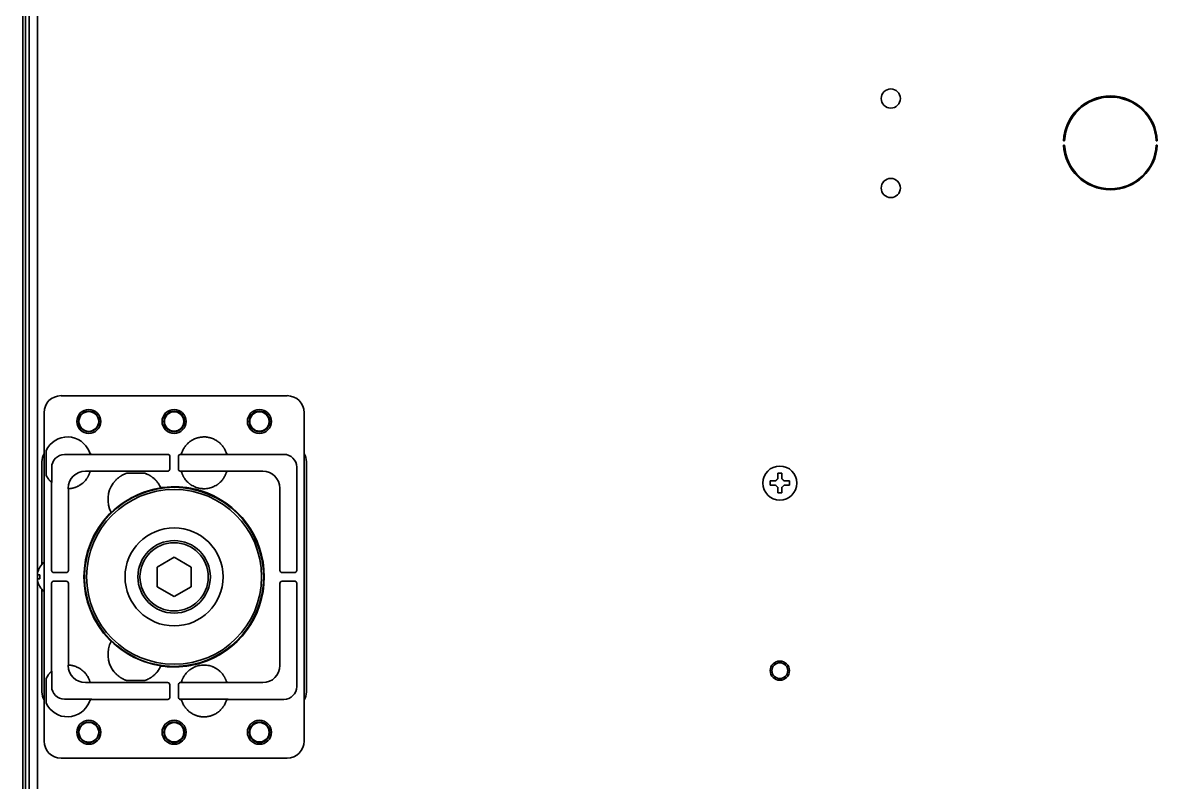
# Model space of a CAD drawing. Extents: x 5997 to 10491, y -672 to 3388.
# Drawn here: x 8371.6 to 8637.6, y 2495.1 to 2673.3 of the extents above; entities that cross this region are included whole.
import ezdxf

# ---------------------------------------------------------------- set-up
doc = ezdxf.new("R2010")
doc.units = 0
doc.header["$LTSCALE"] = 5
doc.layers.add('1', color=7, linetype='CONTINUOUS', true_color=0xffffff)

msp = doc.modelspace()

# ---------------------------------------------------------------- linework, layer by layer
at = {"layer": '1', "color": 7, "linetype": 'Continuous', "lineweight": 35}
for p, q in [((8371.57, 3250.53), (8371.57, 2414.53)), ((8373.07, 2431.53), (8373.07, 3251.53)), ((8372.25, 2417.53), (8372.25, 3247.53)), ((8375.07, 3205.26), (8375.07, 2544.39)), ((8615.83, 2645.62), (8615.58, 2645.62)), ((8615.58, 2644.62), (8615.83, 2644.62)), ((8637.56, 2645.62), (8637.31, 2645.62)), ((8637.31, 2644.62), (8637.56, 2644.62)), ((8433.57, 2585.83), (8380.57, 2585.83)), ((8376.57, 2581.83), (8376.57, 2504.83)), ((8437.57, 2504.83), (8437.57, 2581.83)), ((8377.07, 2567.21), (8377.07, 2572.94)), ((8419.29, 2572.38), (8419.29, 2572.4)), ((8376.07, 2570.33), (8376.07, 2546.28)), ((8387.77, 2572.02), (8381.37, 2572.02)), ((8405.57, 2572.06), (8387.76, 2572.06)), ((8406.05, 2568.62), (8406.07, 2571.56)), ((8408.08, 2571.56), (8408.09, 2568.62)), ((8419.77, 2572.02), (8408.6, 2572.02)), ((8432.81, 2572.06), (8419.76, 2572.06)), ((8438.07, 2516.33), (8438.07, 2570.33)), ((8378.38, 2569.02), (8378.38, 2565.43)), ((8386.27, 2568.13), (8387.4, 2568.13)), ((8387.4, 2568.13), (8387.4, 2568.12)), ((8387.4, 2568.12), (8395.29, 2568.12)), ((8395.29, 2568.12), (8395.38, 2568.12)), ((8395.38, 2568.12), (8395.88, 2568.12)), ((8395.88, 2568.12), (8400.26, 2568.12)), ((8400.26, 2567.62), (8395.88, 2567.62)), ((8400.26, 2568.12), (8400.76, 2568.12)), ((8400.76, 2568.12), (8400.86, 2568.12)), ((8400.86, 2568.12), (8405.55, 2568.12)), ((8408.53, 2568.13), (8419.77, 2568.13)), ((8419.3, 2567.78), (8419.3, 2567.78)), ((8419.77, 2568.12), (8427.87, 2568.12)), ((8435.81, 2544.83), (8435.81, 2569.06)), ((8378.34, 2565.46), (8378.34, 2544.83)), ((8546.77, 2565.33), (8546.77, 2565.83)), ((8546.77, 2564.83), (8546.77, 2565.33)), ((8551.37, 2565.83), (8551.37, 2565.33)), ((8551.37, 2565.33), (8551.37, 2564.83)), ((8382.27, 2564), (8382.27, 2564.13)), ((8382.28, 2564), (8382.27, 2564)), ((8382.28, 2544.85), (8382.28, 2564)), ((8431.87, 2564.12), (8431.87, 2544.85)), ((8375.59, 2545.63), (8375.63, 2545.63)), ((8403.07, 2545.64), (8407.07, 2547.94)), ((8403.07, 2541.02), (8403.07, 2545.64)), ((8407.07, 2547.94), (8411.07, 2545.64)), ((8411.07, 2545.64), (8411.07, 2541.02)), ((8375.07, 2543.83), (8375.07, 2542.83)), ((8378.84, 2544.33), (8381.78, 2544.35)), ((8432.37, 2544.35), (8435.31, 2544.33)), ((8375.07, 2542.27), (8375.07, 2431.53)), ((8375.63, 2541.03), (8375.59, 2541.03)), ((8376.07, 2540.37), (8376.07, 2516.33)), ((8378.34, 2541.82), (8378.34, 2521.19)), ((8381.78, 2542.3), (8378.84, 2542.32)), ((8382.28, 2522.65), (8382.28, 2541.8)), ((8407.07, 2538.71), (8403.07, 2541.02)), ((8411.07, 2541.02), (8407.07, 2538.71)), ((8431.87, 2541.8), (8431.87, 2522.53)), ((8435.31, 2542.32), (8432.37, 2542.3)), ((8435.81, 2517.59), (8435.81, 2541.82)), ((8382.27, 2522.65), (8382.28, 2522.65)), ((8382.27, 2522.52), (8382.27, 2522.65)), ((8377.07, 2513.71), (8377.07, 2519.44)), ((8378.38, 2521.22), (8378.34, 2521.19)), ((8378.38, 2521.22), (8378.38, 2517.63)), ((8395.88, 2519.03), (8400.26, 2519.03)), ((8387.4, 2518.52), (8386.27, 2518.52)), ((8387.4, 2518.53), (8387.4, 2518.52)), ((8395.29, 2518.53), (8387.4, 2518.53)), ((8395.38, 2518.53), (8395.29, 2518.53)), ((8395.88, 2518.53), (8395.38, 2518.53)), ((8400.26, 2518.53), (8395.88, 2518.53)), ((8400.26, 2518.53), (8400.76, 2518.53)), ((8400.86, 2518.53), (8400.76, 2518.53)), ((8405.55, 2518.53), (8400.86, 2518.53)), ((8406.07, 2515.09), (8406.05, 2518.04)), ((8408.09, 2518.03), (8408.08, 2515.09)), ((8419.77, 2518.52), (8408.53, 2518.52)), ((8419.3, 2518.87), (8419.3, 2518.87)), ((8427.87, 2518.53), (8419.77, 2518.53)), ((8381.37, 2514.63), (8387.77, 2514.63)), ((8387.29, 2514.25), (8387.28, 2514.23)), ((8387.29, 2514.25), (8387.29, 2514.25)), ((8387.76, 2514.59), (8405.57, 2514.59)), ((8408.6, 2514.63), (8419.77, 2514.63)), ((8419.29, 2514.25), (8419.29, 2514.26)), ((8419.76, 2514.59), (8432.81, 2514.59)), ((8380.57, 2500.83), (8433.57, 2500.83))]:
    msp.add_line(p, q, dxfattribs=at)
for centre, radius in [((8387.07, 2579.78), 2.82), ((8387.07, 2579.78), 2.41), ((8387.07, 2579.78), 2.32), ((8407.07, 2579.78), 2.82), ((8407.07, 2579.78), 2.41), ((8407.07, 2579.78), 2.27), ((8427.07, 2579.78), 2.82), ((8427.07, 2579.78), 2.41), ((8427.07, 2579.78), 2.27), ((8549.07, 2565.33), 4), ((8407.07, 2543.33), 21), ((8407.07, 2543.33), 20.5), ((8407.07, 2543.33), 11.5), ((8407.07, 2543.33), 8.5), ((8407.07, 2543.33), 8), ((8549.07, 2521.33), 1.85), ((8387.07, 2506.87), 2.82), ((8387.07, 2506.87), 2.41), ((8387.07, 2506.87), 2.32), ((8407.07, 2506.87), 2.82), ((8407.07, 2506.87), 2.41), ((8407.07, 2506.87), 2.27), ((8427.07, 2506.87), 2.82), ((8427.07, 2506.87), 2.41), ((8427.07, 2506.87), 2.27)]:
    msp.add_circle(centre, radius, dxfattribs=at)
for centre, radius, start, end in [((8575.07, 2655.53), 2.25, 0, 180), ((8575.07, 2655.53), 2.25, 180, 0), ((8626.57, 2645.12), 11, 2.6053, 177.3947), ((8626.57, 2645.12), 10.75, 2.6659, 177.3341), ((8626.57, 2645.12), 11, 182.6053, 357.3947), ((8626.57, 2645.12), 10.75, 182.6659, 357.3341), ((8575.07, 2634.53), 2.25, 0, 180), ((8575.07, 2634.53), 2.25, 180, 0), ((8382.07, 2570.65), 5.5, 21.107, 155.38), ((8382.07, 2569.5), 5.5, 204.62, 215.3312), ((8382.07, 2569.5), 5.5, 301.5261, 319.8844), ((8398.07, 2561.5), 6.5, 143.9482, 207.9503), ((8407.07, 2543.33), 21.07, 98.3892, 134.3021), ((8398.07, 2561.5), 6.5, 24.741, 36.0518), ((8407.07, 2543.33), 21.14, 76.7503, 97.0306), ((8407.07, 2543.33), 21.14, 286.698, 73.3023), ((8407.07, 2543.33), 21.14, 135.6607, 224.3393), ((8379.69, 2543.13), 4.8, 130.542, 148.6273), ((8379.69, 2543.53), 4.8, 211.3727, 229.458), ((8398.07, 2525.15), 6.5, 152.0497, 216.0518), ((8407.07, 2543.33), 21.07, 225.6979, 261.6108), ((8382.07, 2517.15), 5.5, 45.4856, 58.474), ((8398.07, 2525.15), 6.5, 323.9482, 335.259), ((8407.07, 2543.33), 21.14, 262.9694, 283.2494), ((8549.07, 2521.33), 2.25, 0, 180), ((8382.07, 2517.15), 5.5, 144.6688, 155.38), ((8549.07, 2521.33), 2.25, 180, 0), ((8382.07, 2516), 5.5, 204.62, 338.893)]:
    msp.add_arc(centre, radius, start, end, dxfattribs=at)
for centre, major_axis, ratio, start_param, end_param in [((8380.57, 2581.83), (2.83, -2.83), 0.999695, 2.356347, 3.926839), ((8433.57, 2581.83), (-2.83, -2.83), 0.999695, 2.356347, 3.926839), ((8380.07, 2570.33), (-2.83, 2.83), 0.999695, 0.279915, 0.785246), ((8382.07, 2570.65), (-5.23, -1.73), 0.999252, 3.138522, 3.145428), ((8387.76, 2572.56), (0.474, 0.159), 0.999831, 3.141593, 4.388346), ((8408.38, 2572.54), (-0.473, 0.161), 0.999761, 2.10121, 3.149501), ((8419.76, 2572.56), (0.475, 0.157), 0.999831, 3.145682, 4.39242), ((8434.07, 2570.33), (2.83, 2.83), 0.999695, 5.497939, 6.003271), ((8381.38, 2569.02), (-2.12, 2.12), 0.999695, 5.497939, 7.068431), ((8382.07, 2570.15), (-5.68, -1.92), 0.999938, 3.132345, 3.139281), ((8405.57, 2571.56), (-0.224, -0.448), 0.999239, 2.03449, 3.605134), ((8408.58, 2571.56), (0.224, -0.448), 0.999239, 2.880101, 4.248696), ((8408.6, 2571.52), (0.224, -0.447), 0.99981, 2.678052, 2.916971), ((8432.81, 2569.06), (-2.12, -2.12), 0.999543, 2.356347, 3.926839), ((8386.27, 2564.13), (2.83, -2.83), 0.999695, 2.356347, 3.926839), ((8405.55, 2568.62), (-0.447, -0.224), 0.99981, 1.107255, 2.677899), ((8408.59, 2568.62), (0.447, -0.224), 0.99981, 3.605286, 4.952817), ((8408.37, 2567.65), (-0.476, -0.155), 0.999754, 3.133975, 4.161422), ((8419.77, 2567.62), (-0.475, 0.156), 0.999831, 5.030486, 6.282512), ((8427.87, 2564.12), (2.83, -2.83), 0.999924, 0.78555, 2.356042), ((8380.37, 9792.14), (0, -7227.62), 0.017452, 6.267025, 6.267338), ((3707.89, 1758.28), (-4696.56, -804.42), 0.03512, 3.150702, 3.151017), ((11879.7, 5805.15), (-3486.44, -3247.99), 0.03512, 6.273761, 6.274076), ((8378.84, 2544.83), (-0.448, -0.224), 0.999239, 5.819644, 7.390288), ((8381.78, 2544.85), (0.224, 0.447), 0.99981, 3.605286, 5.17593), ((8432.37, 2544.85), (-0.224, 0.447), 0.99981, 1.107255, 2.677899), ((8435.31, 2544.83), (0.448, -0.224), 0.999239, 5.176082, 6.746726), ((8378.84, 2541.82), (0.448, -0.224), 0.999239, 2.03449, 3.605134), ((8381.78, 2541.8), (0.224, -0.447), 0.99981, 1.107255, 2.677899), ((8432.37, 2541.8), (-0.224, -0.447), 0.99981, 3.605286, 5.17593), ((8435.31, 2541.82), (-0.448, -0.224), 0.999239, 2.678052, 4.248696), ((11879.7, -718.5), (3486.44, -3247.99), 0.03512, 3.150702, 3.151017), ((8386.27, 2522.52), (2.83, 2.83), 0.999695, 2.356347, 3.926839), ((3707.89, 3328.37), (4696.56, -804.42), 0.03512, 6.273761, 6.274076), ((8427.87, 2522.53), (-2.83, -2.83), 0.999924, 0.78555, 2.356042), ((8380.07, 2516.33), (-2.83, -2.83), 0.999695, 5.497939, 6.003271), ((8381.38, 2517.63), (-2.12, -2.12), 0.999695, 5.497939, 7.068431), ((8405.55, 2518.03), (-0.447, 0.224), 0.99981, 3.605286, 5.17593), ((8408.59, 2518.03), (0.447, 0.224), 0.99981, 1.330368, 2.677899), ((8408.37, 2519.01), (0.476, -0.155), 0.999754, 5.263357, 6.293203), ((8419.77, 2519.03), (0.475, 0.156), 0.999831, 3.142574, 4.3946), ((8432.81, 2517.59), (2.12, -2.12), 0.999543, 5.497939, 7.068431), ((8434.07, 2516.33), (2.83, -2.83), 0.999695, 0.279915, 0.785246), ((8387.76, 2514.09), (0.474, -0.159), 0.999831, 1.894839, 3.141593), ((8382.07, 2516), (-1.75, -5.21), 0.99983, 1.569957, 1.576869), ((8405.57, 2515.09), (0.224, -0.448), 0.999239, 5.819644, 7.390288), ((8408.58, 2515.09), (-0.224, -0.448), 0.999239, 5.176082, 6.544021), ((8408.6, 2515.13), (-0.224, -0.447), 0.99981, 0.22534, 0.463541), ((8408.38, 2514.11), (-0.477, -0.15), 0.999767, 3.157291, 4.205088), ((8419.76, 2514.09), (0.474, -0.158), 0.999831, 1.892032, 3.138921), ((8380.57, 2504.83), (2.83, 2.83), 0.999695, 2.356347, 3.926839), ((8433.57, 2504.83), (-2.83, 2.83), 0.999695, 2.356347, 3.926839)]:
    msp.add_ellipse(centre, major_axis=major_axis, ratio=ratio, start_param=start_param, end_param=end_param, dxfattribs=at)
for points, knots in [([(8419.2, 2572.63), (8419.1, 2572.89), (8418.98, 2573.14), (8418.83, 2573.41), (8418.81, 2573.44), (8418.78, 2573.5), (8418.76, 2573.53), (8418.7, 2573.62), (8418.67, 2573.68), (8418.55, 2573.85), (8418.47, 2573.96), (8418.21, 2574.28), (8418.03, 2574.49), (8417.78, 2574.72), (8417.7, 2574.79), (8417.62, 2574.86), (8417.57, 2574.9), (8417.54, 2574.92), (8417.4, 2575.03), (8417.29, 2575.11), (8416.95, 2575.35), (8416.71, 2575.48), (8416.34, 2575.66), (8416.22, 2575.72), (8416.06, 2575.78), (8416.02, 2575.79), (8415.96, 2575.82), (8415.93, 2575.83), (8415.83, 2575.87), (8415.76, 2575.89), (8415.43, 2575.99), (8415.17, 2576.05), (8414.76, 2576.11), (8414.62, 2576.13), (8414.42, 2576.14), (8414.31, 2576.15), (8414.21, 2576.15), (8414.14, 2576.15), (8414.11, 2576.15), (8413.79, 2576.15), (8413.52, 2576.13), (8412.98, 2576.05), (8412.71, 2575.99), (8412.41, 2575.9), (8412.38, 2575.88), (8412.31, 2575.86), (8412.28, 2575.85), (8412.18, 2575.82), (8412.12, 2575.79), (8411.92, 2575.72), (8411.8, 2575.66), (8411.43, 2575.48), (8411.19, 2575.34), (8410.91, 2575.15), (8410.82, 2575.09), (8410.74, 2575.03), (8410.68, 2574.98), (8410.66, 2574.96), (8410.52, 2574.85), (8410.42, 2574.76), (8410.12, 2574.48), (8409.93, 2574.28), (8409.68, 2573.96), (8409.59, 2573.85), (8409.5, 2573.7), (8409.48, 2573.67), (8409.44, 2573.62), (8409.42, 2573.59), (8409.37, 2573.5), (8409.33, 2573.44), (8409.16, 2573.14), (8409.04, 2572.89), (8408.94, 2572.63)], [0, 0, 0, 0, 0.0625, 0.0625, 0.070313, 0.070313, 0.078125, 0.078125, 0.09375, 0.09375, 0.125, 0.125, 0.1875, 0.1875, 0.203125, 0.210938, 0.210938, 0.21875, 0.21875, 0.25, 0.25, 0.3125, 0.3125, 0.34375, 0.34375, 0.351563, 0.351563, 0.359375, 0.359375, 0.375, 0.375, 0.4375, 0.4375, 0.46875, 0.46875, 0.484375, 0.492188, 0.492188, 0.5, 0.5, 0.5625, 0.5625, 0.625, 0.625, 0.632812, 0.632812, 0.640625, 0.640625, 0.65625, 0.65625, 0.6875, 0.6875, 0.75, 0.75, 0.765625, 0.773437, 0.773437, 0.78125, 0.78125, 0.8125, 0.8125, 0.875, 0.875, 0.90625, 0.90625, 0.914062, 0.914062, 0.921875, 0.921875, 0.9375, 0.9375, 1, 1, 1, 1]), ([(8387.29, 2572.4), (8387.29, 2572.4), (8387.29, 2572.41), (8387.28, 2572.41), (8387.28, 2572.42), (8387.28, 2572.43), (8387.28, 2572.44), (8387.27, 2572.45), (8387.27, 2572.46), (8387.26, 2572.48), (8387.26, 2572.49), (8387.25, 2572.52), (8387.24, 2572.53), (8387.23, 2572.55), (8387.23, 2572.56), (8387.23, 2572.57), (8387.22, 2572.58), (8387.22, 2572.6), (8387.21, 2572.62), (8387.2, 2572.63)], [0, 0, 0, 0, 0.125, 0.125, 0.25, 0.25, 0.375, 0.375, 0.5, 0.5, 0.625, 0.625, 0.75, 0.75, 0.8125, 0.8125, 0.875, 0.875, 1, 1, 1, 1]), ([(8387.77, 2572.02), (8387.75, 2572.02), (8387.7, 2572.03), (8387.64, 2572.04), (8387.61, 2572.05), (8387.59, 2572.06), (8387.57, 2572.07), (8387.56, 2572.07), (8387.52, 2572.09), (8387.5, 2572.1), (8387.47, 2572.13), (8387.46, 2572.13), (8387.44, 2572.15), (8387.43, 2572.16), (8387.4, 2572.19), (8387.39, 2572.21), (8387.35, 2572.25), (8387.34, 2572.27), (8387.32, 2572.32), (8387.31, 2572.34), (8387.3, 2572.37)], [0, 0, 0, 0, 0.125, 0.25, 0.25, 0.3125, 0.3125, 0.375, 0.375, 0.5, 0.5, 0.5625, 0.5625, 0.625, 0.625, 0.75, 0.75, 0.875, 0.875, 1, 1, 1, 1]), ([(8408.84, 2572.34), (8408.83, 2572.3), (8408.81, 2572.26), (8408.78, 2572.22), (8408.77, 2572.21), (8408.76, 2572.19), (8408.75, 2572.18), (8408.73, 2572.16), (8408.7, 2572.13), (8408.67, 2572.1), (8408.64, 2572.08), (8408.64, 2572.08), (8408.62, 2572.07), (8408.61, 2572.06), (8408.56, 2572.03), (8408.52, 2572.02), (8408.48, 2572.01)], [0, 0, 0, 0, 0.25, 0.25, 0.3125, 0.3125, 0.375, 0.375, 0.5, 0.625, 0.625, 0.6875, 0.6875, 0.75, 0.75, 1, 1, 1, 1]), ([(8408.94, 2572.63), (8408.93, 2572.61), (8408.93, 2572.6), (8408.92, 2572.58), (8408.92, 2572.57), (8408.91, 2572.55), (8408.91, 2572.55), (8408.9, 2572.52), (8408.9, 2572.51), (8408.89, 2572.49), (8408.89, 2572.48), (8408.88, 2572.47), (8408.88, 2572.47), (8408.87, 2572.45), (8408.87, 2572.44), (8408.87, 2572.43), (8408.87, 2572.42), (8408.86, 2572.41), (8408.86, 2572.41), (8408.86, 2572.4), (8408.86, 2572.39), (8408.85, 2572.39), (8408.85, 2572.39), (8408.85, 2572.39), (8408.85, 2572.39), (8408.85, 2572.39)], [0, 0, 0, 0, 0.125, 0.125, 0.1875, 0.1875, 0.25, 0.25, 0.375, 0.375, 0.4375, 0.4375, 0.5, 0.5, 0.625, 0.625, 0.6875, 0.6875, 0.75, 0.75, 0.875, 0.875, 0.9375, 0.9375, 1, 1, 1, 1]), ([(8419.29, 2572.4), (8419.29, 2572.4), (8419.29, 2572.41), (8419.28, 2572.41), (8419.28, 2572.41), (8419.28, 2572.42), (8419.28, 2572.42), (8419.28, 2572.43), (8419.28, 2572.43), (8419.27, 2572.45), (8419.27, 2572.45), (8419.27, 2572.46), (8419.27, 2572.47), (8419.26, 2572.48), (8419.26, 2572.49), (8419.25, 2572.51), (8419.25, 2572.52), (8419.24, 2572.53), (8419.24, 2572.54), (8419.23, 2572.56), (8419.23, 2572.57), (8419.22, 2572.6), (8419.22, 2572.6), (8419.21, 2572.62), (8419.21, 2572.63), (8419.2, 2572.63)], [0, 0, 0, 0, 0.125, 0.125, 0.1875, 0.1875, 0.25, 0.25, 0.375, 0.375, 0.4375, 0.4375, 0.5, 0.5, 0.625, 0.625, 0.6875, 0.6875, 0.75, 0.75, 0.875, 0.875, 0.9375, 0.9375, 1, 1, 1, 1]), ([(8408.48, 2572.01), (8408.48, 2572.02), (8408.48, 2572.02), (8408.48, 2572.04), (8408.48, 2572.05), (8408.48, 2572.05)], [0, 0, 0, 0, 0.441588, 0.441588, 1, 1, 1, 1]), ([(8387.4, 2568.12), (8387.4, 2568.12), (8387.39, 2568.11), (8387.39, 2568.09), (8387.38, 2568.07), (8387.37, 2568.03), (8387.36, 2568), (8387.36, 2567.99), (8387.36, 2567.98), (8387.36, 2567.98), (8387.35, 2567.95), (8387.35, 2567.94), (8387.33, 2567.89), (8387.31, 2567.83), (8387.29, 2567.75), (8387.26, 2567.68), (8387.25, 2567.65), (8387.24, 2567.62), (8387.23, 2567.59), (8387.23, 2567.58), (8387.2, 2567.52), (8387.18, 2567.47), (8387.12, 2567.31), (8387.07, 2567.2), (8387, 2567.05), (8386.98, 2567.02), (8386.95, 2566.96), (8386.93, 2566.92), (8386.88, 2566.83), (8386.85, 2566.77), (8386.77, 2566.64), (8386.74, 2566.58), (8386.67, 2566.49), (8386.65, 2566.45), (8386.61, 2566.39), (8386.59, 2566.36), (8386.48, 2566.2), (8386.38, 2566.08), (8386.28, 2565.96)], [0, 0, 0, 0, 0.0625, 0.0625, 0.125, 0.1875, 0.1875, 0.203125, 0.203125, 0.21875, 0.21875, 0.25, 0.25, 0.3125, 0.375, 0.375, 0.40625, 0.421875, 0.421875, 0.4375, 0.4375, 0.5, 0.5, 0.625, 0.625, 0.65625, 0.65625, 0.6875, 0.6875, 0.75, 0.75, 0.8125, 0.8125, 0.84375, 0.84375, 0.875, 0.875, 1, 1, 1, 1]), ([(8394.81, 2567.12), (8394.79, 2567.11), (8394.76, 2567.09), (8394.71, 2567.06), (8394.7, 2567.05), (8394.66, 2567.03), (8394.64, 2567.02), (8394.59, 2566.99), (8394.55, 2566.96), (8394.49, 2566.92), (8394.47, 2566.91), (8394.43, 2566.88), (8394.41, 2566.87), (8394.35, 2566.83), (8394.31, 2566.8), (8394.22, 2566.74), (8394.18, 2566.7), (8394.05, 2566.6), (8393.96, 2566.53), (8393.84, 2566.43), (8393.82, 2566.42), (8393.77, 2566.38), (8393.71, 2566.32), (8393.64, 2566.25), (8393.5, 2566.12), (8393.41, 2566.03), (8393.28, 2565.89), (8393.24, 2565.85), (8393.17, 2565.77), (8393.15, 2565.75), (8393.11, 2565.7), (8393.09, 2565.67), (8392.98, 2565.54), (8392.9, 2565.43), (8392.82, 2565.33)], [0, 0, 0, 0, 0.0625, 0.0625, 0.09375, 0.09375, 0.125, 0.125, 0.1875, 0.1875, 0.21875, 0.21875, 0.25, 0.25, 0.3125, 0.3125, 0.375, 0.375, 0.5, 0.5, 0.53125, 0.53125, 0.5625, 0.625, 0.625, 0.75, 0.75, 0.8125, 0.8125, 0.84375, 0.84375, 0.875, 0.875, 1, 1, 1, 1]), ([(8395.46, 2567.45), (8395.1, 2567.29), (8394.9, 2567.17), (8394.81, 2567.12), (8394.81, 2567.12), (8394.81, 2567.12)], [0, 0, 0, 0, 0.99996, 0.99996, 1, 1, 1, 1]), ([(8403.33, 2565.33), (8403.25, 2565.43), (8403.17, 2565.54), (8403.04, 2565.69), (8403, 2565.74), (8402.93, 2565.82), (8402.91, 2565.84), (8402.86, 2565.89), (8402.84, 2565.92), (8402.8, 2565.96), (8402.78, 2565.99), (8402.73, 2566.03), (8402.71, 2566.06), (8402.64, 2566.13), (8402.6, 2566.17), (8402.46, 2566.3), (8402.37, 2566.38), (8402.19, 2566.53), (8402.1, 2566.6), (8401.97, 2566.7), (8401.92, 2566.74), (8401.84, 2566.8), (8401.8, 2566.83), (8401.71, 2566.89), (8401.67, 2566.91), (8401.61, 2566.95), (8401.59, 2566.96), (8401.56, 2566.99), (8401.54, 2567), (8401.48, 2567.03), (8401.45, 2567.05), (8401.39, 2567.09), (8401.36, 2567.11), (8401.33, 2567.12)], [0, 0, 0, 0, 0.125, 0.125, 0.1875, 0.1875, 0.21875, 0.21875, 0.25, 0.25, 0.28125, 0.28125, 0.3125, 0.3125, 0.375, 0.375, 0.5, 0.5, 0.625, 0.625, 0.6875, 0.6875, 0.75, 0.75, 0.8125, 0.8125, 0.84375, 0.84375, 0.875, 0.875, 0.9375, 0.9375, 1, 1, 1, 1]), ([(8408.84, 2567.8), (8408.84, 2567.8), (8408.85, 2567.78), (8408.86, 2567.75), (8408.86, 2567.73), (8408.87, 2567.71), (8408.88, 2567.7), (8408.88, 2567.68), (8408.89, 2567.67), (8408.91, 2567.62), (8408.93, 2567.56), (8408.96, 2567.47), (8408.97, 2567.44), (8409, 2567.39), (8409, 2567.37), (8409.02, 2567.33), (8409.03, 2567.31), (8409.04, 2567.3)], [0, 0, 0, 0, 0.25, 0.25, 0.375, 0.375, 0.4375, 0.4375, 0.5, 0.5, 0.75, 0.75, 0.875, 0.875, 0.9375, 0.9375, 1, 1, 1, 1]), ([(8409.04, 2567.3), (8409.06, 2567.25), (8409.08, 2567.2), (8409.13, 2567.1), (8409.15, 2567.05), (8409.19, 2566.97), (8409.21, 2566.92), (8409.24, 2566.88), (8409.25, 2566.85), (8409.26, 2566.84), (8409.3, 2566.77), (8409.34, 2566.71), (8409.41, 2566.59), (8409.44, 2566.53), (8409.5, 2566.44), (8409.52, 2566.41), (8409.56, 2566.35), (8409.59, 2566.32), (8409.69, 2566.17), (8409.78, 2566.06), (8409.88, 2565.94)], [0, 0, 0, 0, 0.125, 0.125, 0.25, 0.25, 0.3125, 0.34375, 0.34375, 0.375, 0.375, 0.5, 0.5, 0.625, 0.625, 0.6875, 0.6875, 0.75, 0.75, 1, 1, 1, 1]), ([(8418.27, 2565.94), (8418.35, 2566.05), (8418.44, 2566.15), (8418.55, 2566.31), (8418.59, 2566.36), (8418.65, 2566.45), (8418.66, 2566.47), (8418.7, 2566.53), (8418.72, 2566.55), (8418.8, 2566.69), (8418.86, 2566.79), (8418.94, 2566.95), (8418.97, 2567), (8419, 2567.06), (8419.01, 2567.07), (8419.02, 2567.09), (8419.02, 2567.1), (8419.04, 2567.14), (8419.05, 2567.16), (8419.1, 2567.28), (8419.14, 2567.36), (8419.18, 2567.45), (8419.18, 2567.47), (8419.19, 2567.49), (8419.2, 2567.5), (8419.2, 2567.51), (8419.22, 2567.55), (8419.24, 2567.62), (8419.26, 2567.66), (8419.27, 2567.69), (8419.27, 2567.7), (8419.28, 2567.72), (8419.28, 2567.73), (8419.29, 2567.75), (8419.29, 2567.77), (8419.3, 2567.77), (8419.3, 2567.78)], [0, 0, 0, 0, 0.125, 0.125, 0.1875, 0.1875, 0.21875, 0.21875, 0.25, 0.25, 0.375, 0.375, 0.4375, 0.4375, 0.453125, 0.453125, 0.46875, 0.46875, 0.5, 0.5, 0.625, 0.625, 0.65625, 0.65625, 0.671875, 0.671875, 0.6875, 0.75, 0.8125, 0.8125, 0.84375, 0.84375, 0.875, 0.875, 0.9375, 1, 1, 1, 1]), ([(8419.3, 2567.78), (8419.31, 2567.81), (8419.33, 2567.86), (8419.35, 2567.9), (8419.38, 2567.93), (8419.39, 2567.94), (8419.4, 2567.96), (8419.41, 2567.97), (8419.44, 2568), (8419.46, 2568.02), (8419.49, 2568.04), (8419.5, 2568.05), (8419.52, 2568.06), (8419.54, 2568.07), (8419.57, 2568.09), (8419.59, 2568.1), (8419.64, 2568.11), (8419.67, 2568.12), (8419.72, 2568.13), (8419.75, 2568.13), (8419.77, 2568.13)], [0, 0, 0, 0, 0.125, 0.25, 0.25, 0.3125, 0.3125, 0.375, 0.375, 0.5, 0.5, 0.5625, 0.5625, 0.625, 0.625, 0.75, 0.75, 0.875, 0.875, 1, 1, 1, 1]), ([(8419.77, 2568.13), (8419.77, 2568.13), (8419.77, 2568.13), (8419.77, 2568.12), (8419.77, 2568.12), (8419.77, 2568.12)], [0, 0, 0, 0, 0.496999, 0.496999, 1, 1, 1, 1]), ([(8549.57, 2567.63), (8549.57, 2567.42), (8549.57, 2567.21), (8549.57, 2566.89), (8549.57, 2566.78), (8549.57, 2566.55), (8549.57, 2566.44), (8549.57, 2566.33)], [0, 0, 0, 0, 0.5, 0.5, 0.75, 0.75, 1, 1, 1, 1]), ([(8378.34, 2565.46), (8378.34, 2565.46), (8378.33, 2565.47), (8378.32, 2565.48), (8378.32, 2565.48), (8378.31, 2565.49), (8378.3, 2565.5), (8378.29, 2565.51), (8378.29, 2565.51), (8378.27, 2565.53), (8378.26, 2565.54), (8378.24, 2565.56), (8378.23, 2565.57), (8378.22, 2565.58), (8378.21, 2565.59), (8378.18, 2565.61), (8378.17, 2565.63), (8378.13, 2565.66), (8378.12, 2565.68), (8378.09, 2565.71), (8378.08, 2565.72), (8378.06, 2565.74), (8378.05, 2565.75), (8378, 2565.8), (8377.97, 2565.84), (8377.91, 2565.91), (8377.89, 2565.93), (8377.85, 2565.98), (8377.83, 2566), (8377.77, 2566.07), (8377.73, 2566.12), (8377.66, 2566.22), (8377.62, 2566.27), (8377.59, 2566.32)], [0, 0, 0, 0, 0.0625, 0.0625, 0.125, 0.125, 0.15625, 0.15625, 0.1875, 0.1875, 0.25, 0.25, 0.28125, 0.28125, 0.3125, 0.3125, 0.375, 0.375, 0.4375, 0.4375, 0.46875, 0.46875, 0.5, 0.5, 0.625, 0.625, 0.6875, 0.6875, 0.75, 0.75, 0.875, 0.875, 1, 1, 1, 1]), ([(8384.95, 2564.81), (8384.88, 2564.77), (8384.81, 2564.73), (8384.66, 2564.65), (8384.59, 2564.61), (8384.37, 2564.5), (8384.22, 2564.43), (8384.03, 2564.36), (8383.99, 2564.35), (8383.94, 2564.32), (8383.92, 2564.32), (8383.88, 2564.3), (8383.79, 2564.27), (8383.69, 2564.24), (8383.55, 2564.2), (8383.48, 2564.18), (8383.35, 2564.15), (8383.28, 2564.13), (8383.21, 2564.12)], [0, 0, 0, 0, 0.125, 0.125, 0.25, 0.25, 0.5, 0.5, 0.5625, 0.5625, 0.59375, 0.59375, 0.625, 0.75, 0.75, 0.875, 0.875, 1, 1, 1, 1]), ([(8404.49, 2564.31), (8404.45, 2564.3), (8404.42, 2564.3), (8404.37, 2564.29), (8404.35, 2564.29), (8404.32, 2564.29), (8404.31, 2564.28), (8404.26, 2564.28), (8404.23, 2564.27), (8404.19, 2564.27), (8404.18, 2564.26), (8404.16, 2564.26), (8404.15, 2564.26), (8404.14, 2564.26), (8404.13, 2564.26), (8404.1, 2564.25), (8404.08, 2564.25), (8404.06, 2564.24), (8404.05, 2564.24), (8404.04, 2564.24), (8404.04, 2564.24), (8404.03, 2564.24), (8404.02, 2564.23), (8404, 2564.23), (8403.99, 2564.23), (8403.98, 2564.22), (8403.98, 2564.22), (8403.98, 2564.22), (8403.98, 2564.22), (8403.98, 2564.22)], [0, 0, 0, 0, 0.125, 0.125, 0.1875, 0.1875, 0.25, 0.25, 0.375, 0.375, 0.4375, 0.4375, 0.46875, 0.46875, 0.5, 0.5, 0.625, 0.625, 0.65625, 0.65625, 0.6875, 0.6875, 0.75, 0.75, 0.875, 0.875, 0.9375, 0.9375, 1, 1, 1, 1]), ([(8409.88, 2565.94), (8410.01, 2565.79), (8410.15, 2565.65), (8410.37, 2565.44), (8410.44, 2565.37), (8410.55, 2565.28), (8410.59, 2565.24), (8410.67, 2565.18), (8410.71, 2565.15), (8410.91, 2565), (8411.07, 2564.89), (8411.41, 2564.69), (8411.59, 2564.59), (8411.86, 2564.47), (8411.95, 2564.43), (8412.09, 2564.37), (8412.13, 2564.36), (8412.23, 2564.32), (8412.27, 2564.31), (8412.51, 2564.23), (8412.7, 2564.17), (8413.09, 2564.09), (8413.28, 2564.06), (8413.58, 2564.02), (8413.68, 2564.02), (8413.82, 2564.01), (8413.87, 2564.01), (8413.97, 2564), (8414.02, 2564), (8414.27, 2564), (8414.47, 2564.01), (8414.87, 2564.06), (8415.06, 2564.09), (8415.45, 2564.17), (8415.64, 2564.23), (8415.88, 2564.31), (8415.92, 2564.32), (8416.02, 2564.36), (8416.16, 2564.41), (8416.29, 2564.47), (8416.56, 2564.59), (8416.74, 2564.69), (8417.08, 2564.89), (8417.24, 2565), (8417.44, 2565.15), (8417.48, 2565.18), (8417.56, 2565.24), (8417.67, 2565.34), (8417.78, 2565.44), (8418, 2565.65), (8418.14, 2565.79), (8418.27, 2565.94)], [0, 0, 0, 0, 0.0625, 0.0625, 0.09375, 0.09375, 0.109375, 0.109375, 0.125, 0.125, 0.1875, 0.1875, 0.25, 0.25, 0.28125, 0.28125, 0.296875, 0.296875, 0.3125, 0.3125, 0.375, 0.375, 0.4375, 0.4375, 0.46875, 0.46875, 0.484375, 0.484375, 0.5, 0.5, 0.5625, 0.5625, 0.625, 0.625, 0.6875, 0.6875, 0.703125, 0.703125, 0.71875, 0.75, 0.75, 0.8125, 0.8125, 0.875, 0.875, 0.890625, 0.890625, 0.90625, 0.9375, 0.9375, 1, 1, 1, 1]), ([(8546.77, 2565.83), (8546.98, 2565.83), (8547.19, 2565.83), (8547.51, 2565.83), (8547.62, 2565.83), (8547.84, 2565.83), (8547.96, 2565.83), (8548.07, 2565.83)], [0, 0, 0, 0, 0.5, 0.5, 0.75, 0.75, 1, 1, 1, 1]), ([(8548.57, 2563.03), (8548.57, 2563.23), (8548.57, 2563.44), (8548.57, 2563.76), (8548.57, 2563.87), (8548.57, 2564.1), (8548.57, 2564.21), (8548.57, 2564.33)], [0, 0, 0, 0, 0.5, 0.5, 0.75, 0.75, 1, 1, 1, 1]), ([(8551.37, 2564.83), (8551.17, 2564.83), (8550.96, 2564.83), (8550.64, 2564.83), (8550.53, 2564.83), (8550.3, 2564.83), (8550.19, 2564.83), (8550.07, 2564.83)], [0, 0, 0, 0, 0.5, 0.5, 0.75, 0.75, 1, 1, 1, 1]), ([(8383.21, 2564.12), (8383.14, 2564.1), (8383.08, 2564.09), (8382.95, 2564.07), (8382.89, 2564.06), (8382.77, 2564.04), (8382.72, 2564.04), (8382.62, 2564.03), (8382.58, 2564.02), (8382.5, 2564.02), (8382.46, 2564.01), (8382.4, 2564.01), (8382.37, 2564.01), (8382.33, 2564.01), (8382.29, 2564), (8382.28, 2564), (8382.28, 2564)], [0, 0, 0, 0, 0.125, 0.125, 0.25, 0.25, 0.375, 0.375, 0.5, 0.5, 0.625, 0.625, 0.75, 0.75, 0.875, 1, 1, 1, 1]), ([(8413.15, 2563.57), (8413.05, 2563.6), (8412.94, 2563.63), (8412.74, 2563.69), (8412.53, 2563.75), (8412.33, 2563.8), (8412.12, 2563.85), (8412.02, 2563.88), (8411.92, 2563.9)], [0, 0, 0, 0, 0.25, 0.25, 0.5, 0.75, 0.75, 1, 1, 1, 1]), ([(8392.33, 2558.45), (8392.33, 2558.45), (8392.33, 2558.45), (8392.32, 2558.45), (8392.32, 2558.44), (8392.31, 2558.44), (8392.31, 2558.44), (8392.3, 2558.43), (8392.3, 2558.43), (8392.29, 2558.42), (8392.28, 2558.41), (8392.25, 2558.39), (8392.25, 2558.39), (8392.23, 2558.37), (8392.21, 2558.36), (8392.2, 2558.34), (8392.18, 2558.32), (8392.17, 2558.31), (8392.14, 2558.28), (8392.11, 2558.26), (8392.08, 2558.23), (8392.07, 2558.22), (8392.05, 2558.19), (8392.04, 2558.18), (8392, 2558.15), (8391.98, 2558.12), (8391.95, 2558.1)], [0, 0, 0, 0, 0.125, 0.125, 0.1875, 0.1875, 0.21875, 0.21875, 0.25, 0.25, 0.375, 0.375, 0.4375, 0.4375, 0.5, 0.5625, 0.5625, 0.625, 0.625, 0.75, 0.75, 0.8125, 0.8125, 0.875, 0.875, 1, 1, 1, 1]), ([(8375.63, 2545.63), (8375.5, 2545.42), (8375.4, 2545.21), (8375.26, 2544.89), (8375.22, 2544.78), (8375.14, 2544.55), (8375.11, 2544.44), (8375.08, 2544.33)], [0, 0, 0, 0, 0.5, 0.5, 0.75, 0.75, 1, 1, 1, 1]), ([(8375.63, 2542.83), (8375.5, 2542.83), (8375.4, 2542.83), (8375.26, 2542.83), (8375.22, 2542.83), (8375.14, 2542.83), (8375.11, 2542.83), (8375.08, 2542.83)], [0, 0, 0, 0, 0.5, 0.5, 0.75, 0.75, 1, 1, 1, 1]), ([(8391.95, 2528.55), (8391.98, 2528.53), (8392, 2528.5), (8392.03, 2528.47), (8392.05, 2528.46), (8392.07, 2528.44), (8392.08, 2528.42), (8392.11, 2528.39), (8392.14, 2528.37), (8392.17, 2528.34), (8392.18, 2528.33), (8392.19, 2528.32), (8392.19, 2528.31), (8392.2, 2528.31), (8392.21, 2528.3), (8392.23, 2528.28), (8392.25, 2528.27), (8392.26, 2528.25), (8392.27, 2528.25), (8392.27, 2528.24), (8392.28, 2528.24), (8392.29, 2528.23), (8392.29, 2528.23), (8392.31, 2528.21), (8392.32, 2528.21), (8392.32, 2528.2), (8392.33, 2528.2), (8392.33, 2528.2), (8392.33, 2528.2), (8392.33, 2528.2)], [0, 0, 0, 0, 0.125, 0.125, 0.1875, 0.1875, 0.25, 0.25, 0.375, 0.375, 0.4375, 0.4375, 0.46875, 0.46875, 0.5, 0.5, 0.625, 0.625, 0.65625, 0.65625, 0.6875, 0.6875, 0.75, 0.75, 0.875, 0.875, 0.9375, 0.9375, 1, 1, 1, 1]), ([(8382.28, 2522.65), (8382.28, 2522.65), (8382.29, 2522.65), (8382.31, 2522.65), (8382.33, 2522.65), (8382.37, 2522.64), (8382.4, 2522.64), (8382.44, 2522.64), (8382.44, 2522.64), (8382.46, 2522.64), (8382.49, 2522.64), (8382.52, 2522.63), (8382.58, 2522.63), (8382.62, 2522.63), (8382.72, 2522.61), (8382.77, 2522.61), (8382.84, 2522.6), (8382.86, 2522.6), (8382.89, 2522.59), (8382.93, 2522.59), (8382.98, 2522.58), (8383.08, 2522.56), (8383.14, 2522.55), (8383.22, 2522.53)], [0, 0, 0, 0, 0.125, 0.125, 0.25, 0.25, 0.375, 0.375, 0.40625, 0.40625, 0.4375, 0.5, 0.5, 0.625, 0.625, 0.75, 0.75, 0.78125, 0.78125, 0.8125, 0.875, 0.875, 1, 1, 1, 1]), ([(8383.22, 2522.53), (8383.34, 2522.51), (8383.48, 2522.47), (8383.69, 2522.41), (8383.76, 2522.39), (8383.88, 2522.35), (8383.91, 2522.34), (8383.99, 2522.31), (8384.03, 2522.29), (8384.21, 2522.22), (8384.36, 2522.16), (8384.55, 2522.06), (8384.58, 2522.05), (8384.66, 2522.01), (8384.7, 2521.99), (8384.81, 2521.93), (8384.88, 2521.88), (8384.95, 2521.84)], [0, 0, 0, 0, 0.25, 0.25, 0.375, 0.375, 0.4375, 0.4375, 0.5, 0.5, 0.75, 0.75, 0.8125, 0.8125, 0.875, 0.875, 1, 1, 1, 1]), ([(8403.98, 2522.43), (8403.98, 2522.43), (8403.98, 2522.43), (8403.99, 2522.43), (8403.99, 2522.43), (8404, 2522.42), (8404, 2522.42), (8404.01, 2522.42), (8404.01, 2522.42), (8404.03, 2522.42), (8404.04, 2522.41), (8404.07, 2522.41), (8404.08, 2522.41), (8404.1, 2522.4), (8404.13, 2522.4), (8404.15, 2522.39), (8404.18, 2522.39), (8404.19, 2522.39), (8404.23, 2522.38), (8404.26, 2522.38), (8404.31, 2522.37), (8404.32, 2522.37), (8404.35, 2522.36), (8404.37, 2522.36), (8404.42, 2522.35), (8404.45, 2522.35), (8404.49, 2522.35)], [0, 0, 0, 0, 0.125, 0.125, 0.1875, 0.1875, 0.21875, 0.21875, 0.25, 0.25, 0.375, 0.375, 0.4375, 0.4375, 0.5, 0.5625, 0.5625, 0.625, 0.625, 0.75, 0.75, 0.8125, 0.8125, 0.875, 0.875, 1, 1, 1, 1]), ([(8418.27, 2520.71), (8418.14, 2520.86), (8418, 2521.01), (8417.78, 2521.21), (8417.71, 2521.28), (8417.59, 2521.38), (8417.56, 2521.41), (8417.48, 2521.47), (8417.44, 2521.5), (8417.24, 2521.65), (8417.08, 2521.76), (8416.74, 2521.97), (8416.56, 2522.06), (8416.29, 2522.18), (8416.2, 2522.22), (8416.06, 2522.28), (8416.02, 2522.3), (8415.92, 2522.33), (8415.87, 2522.35), (8415.64, 2522.43), (8415.45, 2522.48), (8415.06, 2522.56), (8414.87, 2522.6), (8414.57, 2522.63), (8414.47, 2522.64), (8414.32, 2522.64), (8414.27, 2522.65), (8414.17, 2522.65), (8414.12, 2522.65), (8413.87, 2522.65), (8413.68, 2522.64), (8413.28, 2522.6), (8413.09, 2522.56), (8412.7, 2522.48), (8412.51, 2522.43), (8412.27, 2522.35), (8412.23, 2522.33), (8412.13, 2522.3), (8411.99, 2522.24), (8411.86, 2522.18), (8411.59, 2522.06), (8411.41, 2521.97), (8411.07, 2521.76), (8410.91, 2521.65), (8410.71, 2521.5), (8410.67, 2521.47), (8410.59, 2521.41), (8410.48, 2521.31), (8410.36, 2521.21), (8410.15, 2521.01), (8410.01, 2520.86), (8409.88, 2520.71)], [0, 0, 0, 0, 0.0625, 0.0625, 0.09375, 0.09375, 0.109375, 0.109375, 0.125, 0.125, 0.1875, 0.1875, 0.25, 0.25, 0.28125, 0.28125, 0.296875, 0.296875, 0.3125, 0.3125, 0.375, 0.375, 0.4375, 0.4375, 0.46875, 0.46875, 0.484375, 0.484375, 0.5, 0.5, 0.5625, 0.5625, 0.625, 0.625, 0.6875, 0.6875, 0.703125, 0.703125, 0.71875, 0.75, 0.75, 0.8125, 0.8125, 0.875, 0.875, 0.890625, 0.890625, 0.90625, 0.9375, 0.9375, 1, 1, 1, 1]), ([(8411.92, 2522.75), (8412.02, 2522.77), (8412.12, 2522.8), (8412.33, 2522.85), (8412.53, 2522.9), (8412.74, 2522.96), (8412.94, 2523.02), (8413.05, 2523.05), (8413.15, 2523.08)], [0, 0, 0, 0, 0.25, 0.25, 0.5, 0.75, 0.75, 1, 1, 1, 1]), ([(8377.59, 2520.33), (8377.62, 2520.38), (8377.66, 2520.43), (8377.73, 2520.53), (8377.77, 2520.58), (8377.85, 2520.67), (8377.89, 2520.72), (8377.94, 2520.79), (8377.96, 2520.81), (8378, 2520.85), (8378.02, 2520.87), (8378.06, 2520.91), (8378.08, 2520.93), (8378.11, 2520.96), (8378.11, 2520.97), (8378.13, 2520.99), (8378.14, 2521), (8378.18, 2521.04), (8378.22, 2521.07), (8378.25, 2521.11), (8378.26, 2521.11), (8378.27, 2521.13), (8378.27, 2521.13), (8378.29, 2521.15), (8378.3, 2521.16), (8378.31, 2521.17), (8378.32, 2521.17), (8378.32, 2521.18), (8378.33, 2521.18), (8378.33, 2521.18), (8378.34, 2521.19), (8378.34, 2521.19)], [0, 0, 0, 0, 0.125, 0.125, 0.25, 0.25, 0.375, 0.375, 0.4375, 0.4375, 0.5, 0.5, 0.5625, 0.5625, 0.59375, 0.59375, 0.625, 0.625, 0.75, 0.75, 0.78125, 0.78125, 0.8125, 0.8125, 0.875, 0.875, 0.90625, 0.90625, 0.9375, 0.9375, 1, 1, 1, 1]), ([(8386.28, 2520.7), (8386.38, 2520.57), (8386.48, 2520.45), (8386.61, 2520.26), (8386.65, 2520.2), (8386.71, 2520.11), (8386.74, 2520.06), (8386.77, 2520.01), (8386.79, 2519.98), (8386.8, 2519.96), (8386.88, 2519.82), (8386.95, 2519.7), (8387.04, 2519.52), (8387.07, 2519.46), (8387.1, 2519.38), (8387.12, 2519.33), (8387.14, 2519.29), (8387.15, 2519.27), (8387.16, 2519.25), (8387.21, 2519.13), (8387.24, 2519.04), (8387.29, 2518.91), (8387.3, 2518.87), (8387.31, 2518.82), (8387.32, 2518.81), (8387.32, 2518.79), (8387.33, 2518.78), (8387.33, 2518.76), (8387.34, 2518.74), (8387.35, 2518.7), (8387.37, 2518.64), (8387.38, 2518.6), (8387.38, 2518.58), (8387.39, 2518.57), (8387.39, 2518.56), (8387.39, 2518.55), (8387.39, 2518.54), (8387.4, 2518.53), (8387.4, 2518.53)], [0, 0, 0, 0, 0.125, 0.125, 0.1875, 0.1875, 0.21875, 0.234375, 0.234375, 0.25, 0.25, 0.375, 0.375, 0.4375, 0.4375, 0.46875, 0.484375, 0.484375, 0.5, 0.5, 0.625, 0.625, 0.6875, 0.6875, 0.703125, 0.703125, 0.71875, 0.71875, 0.75, 0.75, 0.8125, 0.875, 0.875, 0.90625, 0.90625, 0.9375, 0.9375, 1, 1, 1, 1]), ([(8392.82, 2521.33), (8392.9, 2521.22), (8392.98, 2521.11), (8393.09, 2520.98), (8393.11, 2520.96), (8393.15, 2520.91), (8393.17, 2520.88), (8393.24, 2520.81), (8393.28, 2520.76), (8393.41, 2520.62), (8393.5, 2520.53), (8393.64, 2520.4), (8393.68, 2520.36), (8393.75, 2520.3), (8393.77, 2520.28), (8393.82, 2520.24), (8393.84, 2520.22), (8393.96, 2520.12), (8394.05, 2520.05), (8394.18, 2519.95), (8394.22, 2519.92), (8394.31, 2519.85), (8394.35, 2519.82), (8394.41, 2519.78), (8394.43, 2519.77), (8394.47, 2519.74), (8394.49, 2519.73), (8394.55, 2519.69), (8394.59, 2519.66), (8394.64, 2519.63), (8394.66, 2519.62), (8394.7, 2519.6), (8394.71, 2519.59), (8394.76, 2519.56), (8394.79, 2519.54), (8394.81, 2519.53)], [0, 0, 0, 0, 0.125, 0.125, 0.15625, 0.15625, 0.1875, 0.1875, 0.25, 0.25, 0.375, 0.375, 0.4375, 0.4375, 0.46875, 0.46875, 0.5, 0.5, 0.625, 0.625, 0.6875, 0.6875, 0.75, 0.75, 0.78125, 0.78125, 0.8125, 0.8125, 0.875, 0.875, 0.90625, 0.90625, 0.9375, 0.9375, 1, 1, 1, 1]), ([(8401.33, 2519.53), (8401.36, 2519.54), (8401.39, 2519.56), (8401.45, 2519.6), (8401.48, 2519.62), (8401.54, 2519.65), (8401.56, 2519.66), (8401.59, 2519.69), (8401.61, 2519.7), (8401.67, 2519.74), (8401.71, 2519.77), (8401.8, 2519.82), (8401.84, 2519.85), (8401.92, 2519.92), (8401.97, 2519.95), (8402.1, 2520.05), (8402.19, 2520.12), (8402.37, 2520.27), (8402.46, 2520.35), (8402.6, 2520.48), (8402.64, 2520.53), (8402.71, 2520.6), (8402.73, 2520.62), (8402.78, 2520.66), (8402.8, 2520.69), (8402.84, 2520.74), (8402.86, 2520.76), (8402.91, 2520.81), (8402.97, 2520.88), (8403.04, 2520.96), (8403.17, 2521.11), (8403.25, 2521.22), (8403.33, 2521.33)], [0, 0, 0, 0, 0.0625, 0.0625, 0.125, 0.125, 0.15625, 0.15625, 0.1875, 0.1875, 0.25, 0.25, 0.3125, 0.3125, 0.375, 0.375, 0.5, 0.5, 0.625, 0.625, 0.6875, 0.6875, 0.71875, 0.71875, 0.75, 0.75, 0.78125, 0.78125, 0.8125, 0.875, 0.875, 1, 1, 1, 1]), ([(8409.04, 2519.36), (8409, 2519.28), (8408.97, 2519.21), (8408.94, 2519.12), (8408.93, 2519.09), (8408.91, 2519.05), (8408.91, 2519.04), (8408.9, 2519.01), (8408.89, 2519), (8408.87, 2518.94), (8408.86, 2518.91), (8408.85, 2518.88), (8408.85, 2518.87), (8408.84, 2518.86), (8408.84, 2518.86), (8408.84, 2518.85), (8408.84, 2518.85), (8408.84, 2518.85)], [0, 0, 0, 0, 0.25, 0.25, 0.375, 0.375, 0.4375, 0.4375, 0.5, 0.5, 0.75, 0.75, 0.875, 0.875, 0.9375, 0.9375, 1, 1, 1, 1]), ([(8409.88, 2520.71), (8409.78, 2520.6), (8409.69, 2520.48), (8409.57, 2520.3), (8409.53, 2520.24), (8409.48, 2520.17), (8409.47, 2520.15), (8409.45, 2520.12), (8409.44, 2520.11), (8409.41, 2520.06), (8409.39, 2520.03), (8409.3, 2519.89), (8409.24, 2519.77), (8409.17, 2519.64), (8409.15, 2519.61), (8409.13, 2519.56), (8409.11, 2519.53), (8409.08, 2519.45), (8409.06, 2519.4), (8409.04, 2519.36)], [0, 0, 0, 0, 0.25, 0.25, 0.375, 0.375, 0.40625, 0.40625, 0.4375, 0.4375, 0.5, 0.5, 0.75, 0.75, 0.8125, 0.8125, 0.875, 0.875, 1, 1, 1, 1]), ([(8419.3, 2518.88), (8419.3, 2518.88), (8419.29, 2518.89), (8419.28, 2518.92), (8419.27, 2518.95), (8419.26, 2518.97), (8419.26, 2518.98), (8419.26, 2518.99), (8419.26, 2518.99), (8419.25, 2519.01), (8419.24, 2519.02), (8419.23, 2519.06), (8419.21, 2519.12), (8419.18, 2519.18), (8419.16, 2519.24), (8419.15, 2519.26), (8419.14, 2519.3), (8419.13, 2519.32), (8419.1, 2519.38), (8419.08, 2519.42), (8419.02, 2519.55), (8418.97, 2519.65), (8418.91, 2519.78), (8418.89, 2519.8), (8418.86, 2519.86), (8418.85, 2519.88), (8418.8, 2519.96), (8418.77, 2520.02), (8418.7, 2520.12), (8418.67, 2520.18), (8418.61, 2520.26), (8418.59, 2520.29), (8418.55, 2520.34), (8418.54, 2520.37), (8418.44, 2520.5), (8418.35, 2520.61), (8418.27, 2520.71)], [0, 0, 0, 0, 0.0625, 0.125, 0.1875, 0.1875, 0.203125, 0.203125, 0.21875, 0.21875, 0.25, 0.25, 0.3125, 0.375, 0.375, 0.40625, 0.40625, 0.4375, 0.4375, 0.5, 0.5, 0.625, 0.625, 0.65625, 0.65625, 0.6875, 0.6875, 0.75, 0.75, 0.8125, 0.8125, 0.84375, 0.84375, 0.875, 0.875, 1, 1, 1, 1]), ([(8419.77, 2518.52), (8419.75, 2518.52), (8419.7, 2518.53), (8419.64, 2518.54), (8419.61, 2518.55), (8419.59, 2518.56), (8419.57, 2518.57), (8419.56, 2518.57), (8419.52, 2518.59), (8419.5, 2518.6), (8419.47, 2518.63), (8419.46, 2518.63), (8419.44, 2518.65), (8419.43, 2518.66), (8419.4, 2518.69), (8419.39, 2518.71), (8419.35, 2518.75), (8419.34, 2518.77), (8419.32, 2518.82), (8419.31, 2518.84), (8419.3, 2518.87)], [0, 0, 0, 0, 0.125, 0.25, 0.25, 0.3125, 0.3125, 0.375, 0.375, 0.5, 0.5, 0.5625, 0.5625, 0.625, 0.625, 0.75, 0.75, 0.875, 0.875, 1, 1, 1, 1]), ([(8419.77, 2518.53), (8419.77, 2518.53), (8419.77, 2518.53), (8419.77, 2518.53), (8419.77, 2518.53), (8419.77, 2518.52)], [0, 0, 0, 0, 0.499999, 0.499999, 1, 1, 1, 1]), ([(8387.2, 2514.02), (8387.21, 2514.03), (8387.21, 2514.03), (8387.22, 2514.05), (8387.22, 2514.06), (8387.23, 2514.08), (8387.23, 2514.09), (8387.24, 2514.12), (8387.25, 2514.13), (8387.25, 2514.15), (8387.26, 2514.16), (8387.26, 2514.17), (8387.26, 2514.18), (8387.27, 2514.19), (8387.27, 2514.2), (8387.28, 2514.22), (8387.28, 2514.22), (8387.28, 2514.24), (8387.28, 2514.24), (8387.29, 2514.24), (8387.29, 2514.25), (8387.29, 2514.25), (8387.29, 2514.25), (8387.29, 2514.25)], [0, 0, 0, 0, 0.0625, 0.0625, 0.125, 0.125, 0.25, 0.25, 0.375, 0.375, 0.4375, 0.4375, 0.5, 0.5, 0.625, 0.625, 0.75, 0.75, 0.875, 0.875, 0.9375, 0.9375, 1, 1, 1, 1]), ([(8408.85, 2514.27), (8408.85, 2514.27), (8408.85, 2514.26), (8408.85, 2514.26), (8408.86, 2514.26), (8408.86, 2514.25), (8408.86, 2514.25), (8408.86, 2514.24), (8408.86, 2514.23), (8408.87, 2514.22), (8408.87, 2514.21), (8408.87, 2514.2), (8408.88, 2514.2), (8408.88, 2514.18), (8408.89, 2514.17), (8408.9, 2514.14), (8408.9, 2514.13), (8408.91, 2514.11), (8408.91, 2514.1), (8408.92, 2514.08), (8408.92, 2514.08), (8408.93, 2514.05), (8408.93, 2514.04), (8408.94, 2514.02)], [0, 0, 0, 0, 0.125, 0.125, 0.1875, 0.1875, 0.25, 0.25, 0.375, 0.375, 0.4375, 0.4375, 0.5, 0.5, 0.625, 0.625, 0.75, 0.75, 0.8125, 0.8125, 0.875, 0.875, 1, 1, 1, 1]), ([(8408.94, 2514.02), (8409.04, 2513.76), (8409.16, 2513.51), (8409.31, 2513.24), (8409.33, 2513.21), (8409.37, 2513.15), (8409.38, 2513.12), (8409.44, 2513.03), (8409.48, 2512.98), (8409.59, 2512.81), (8409.67, 2512.69), (8409.93, 2512.37), (8410.12, 2512.17), (8410.37, 2511.93), (8410.44, 2511.87), (8410.52, 2511.8), (8410.58, 2511.75), (8410.6, 2511.73), (8410.74, 2511.62), (8410.85, 2511.54), (8411.19, 2511.31), (8411.43, 2511.17), (8411.8, 2510.99), (8411.92, 2510.93), (8412.08, 2510.87), (8412.12, 2510.86), (8412.18, 2510.83), (8412.21, 2510.82), (8412.31, 2510.79), (8412.38, 2510.77), (8412.71, 2510.66), (8412.98, 2510.6), (8413.38, 2510.54), (8413.52, 2510.53), (8413.72, 2510.51), (8413.83, 2510.5), (8413.93, 2510.5), (8414, 2510.5), (8414.04, 2510.5), (8414.35, 2510.5), (8414.62, 2510.52), (8415.16, 2510.6), (8415.43, 2510.66), (8415.73, 2510.75), (8415.76, 2510.76), (8415.83, 2510.79), (8415.86, 2510.8), (8415.96, 2510.83), (8416.02, 2510.86), (8416.22, 2510.93), (8416.34, 2510.99), (8416.71, 2511.17), (8416.95, 2511.3), (8417.24, 2511.5), (8417.32, 2511.56), (8417.4, 2511.62), (8417.46, 2511.66), (8417.49, 2511.69), (8417.62, 2511.79), (8417.73, 2511.88), (8418.03, 2512.17), (8418.21, 2512.37), (8418.47, 2512.69), (8418.55, 2512.8), (8418.65, 2512.94), (8418.67, 2512.97), (8418.7, 2513.03), (8418.72, 2513.06), (8418.78, 2513.15), (8418.81, 2513.21), (8418.98, 2513.51), (8419.1, 2513.76), (8419.2, 2514.02)], [0, 0, 0, 0, 0.0625, 0.0625, 0.070313, 0.070313, 0.078125, 0.078125, 0.09375, 0.09375, 0.125, 0.125, 0.1875, 0.1875, 0.203125, 0.210937, 0.210937, 0.21875, 0.21875, 0.25, 0.25, 0.3125, 0.3125, 0.34375, 0.34375, 0.351562, 0.351562, 0.359375, 0.359375, 0.375, 0.375, 0.4375, 0.4375, 0.46875, 0.46875, 0.484375, 0.492187, 0.492187, 0.5, 0.5, 0.5625, 0.5625, 0.625, 0.625, 0.632812, 0.632812, 0.640625, 0.640625, 0.65625, 0.65625, 0.6875, 0.6875, 0.75, 0.75, 0.765625, 0.773438, 0.773438, 0.78125, 0.78125, 0.8125, 0.8125, 0.875, 0.875, 0.90625, 0.90625, 0.914063, 0.914063, 0.921875, 0.921875, 0.9375, 0.9375, 1, 1, 1, 1]), ([(8419.2, 2514.02), (8419.21, 2514.03), (8419.22, 2514.05), (8419.22, 2514.07), (8419.23, 2514.08), (8419.23, 2514.09), (8419.23, 2514.1), (8419.24, 2514.12), (8419.25, 2514.13), (8419.25, 2514.15), (8419.26, 2514.16), (8419.26, 2514.17), (8419.26, 2514.18), (8419.27, 2514.19), (8419.27, 2514.2), (8419.28, 2514.22), (8419.28, 2514.22), (8419.28, 2514.23), (8419.28, 2514.24), (8419.28, 2514.24), (8419.28, 2514.24), (8419.29, 2514.25), (8419.29, 2514.25), (8419.29, 2514.25)], [0, 0, 0, 0, 0.125, 0.125, 0.1875, 0.1875, 0.25, 0.25, 0.375, 0.375, 0.4375, 0.4375, 0.5, 0.5, 0.625, 0.625, 0.75, 0.75, 0.8125, 0.8125, 0.875, 0.875, 1, 1, 1, 1])]:
    msp.add_open_spline(points, degree=3, knots=knots, dxfattribs=at)
for points, degree in [([(8408.85, 2572.39), (8408.85, 2572.37), (8408.84, 2572.36), (8408.84, 2572.34)], 3), ([(8419.29, 2572.38), (8419.3, 2572.37)], 1), ([(8395.38, 2568.12), (8395.35, 2568.12), (8395.32, 2568.12), (8395.29, 2568.12)], 3), ([(8395.88, 2567.62), (8395.46, 2567.45)], 1), ([(8400.69, 2567.45), (8400.26, 2567.62)], 1), ([(8401.33, 2567.12), (8401.24, 2567.17), (8401.04, 2567.3), (8400.69, 2567.45)], 3), ([(8400.76, 2568.12), (8400.79, 2568.12), (8400.83, 2568.12), (8400.86, 2568.12)], 3), ([(8408.84, 2567.81), (8408.84, 2567.81), (8408.84, 2567.8), (8408.84, 2567.8)], 3), ([(8419.3, 2567.78), (8419.3, 2567.78)], 1), ([(8548.57, 2566.33), (8548.57, 2566.38), (8548.57, 2566.49), (8548.57, 2566.65), (8548.57, 2566.81), (8548.57, 2566.96), (8548.57, 2567.12), (8548.57, 2567.27), (8548.57, 2567.44), (8548.57, 2567.56), (8548.57, 2567.63)], 3), ([(8548.57, 2567.63), (8548.74, 2567.63), (8549.07, 2567.63), (8549.41, 2567.63), (8549.57, 2567.63)], 3), ([(8548.07, 2564.83), (8548.02, 2564.83), (8547.91, 2564.83), (8547.75, 2564.83), (8547.59, 2564.83), (8547.43, 2564.83), (8547.28, 2564.83), (8547.13, 2564.83), (8546.96, 2564.83), (8546.84, 2564.83), (8546.77, 2564.83)], 3), ([(8548.07, 2565.83), (8548.1, 2565.85), (8548.14, 2565.9), (8548.22, 2565.97), (8548.29, 2566.04), (8548.36, 2566.11), (8548.43, 2566.18), (8548.5, 2566.25), (8548.55, 2566.3), (8548.57, 2566.33)], 3), ([(8548.57, 2564.33), (8548.55, 2564.35), (8548.5, 2564.4), (8548.42, 2564.48), (8548.35, 2564.55), (8548.28, 2564.62), (8548.21, 2564.69), (8548.14, 2564.76), (8548.1, 2564.8), (8548.07, 2564.83)], 3), ([(8549.57, 2566.33), (8549.6, 2566.3), (8549.65, 2566.25), (8549.72, 2566.18), (8549.8, 2566.1), (8549.87, 2566.03), (8549.93, 2565.96), (8550, 2565.9), (8550.05, 2565.85), (8550.07, 2565.83)], 3), ([(8550.07, 2564.83), (8550.05, 2564.8), (8550, 2564.75), (8549.93, 2564.68), (8549.86, 2564.61), (8549.79, 2564.54), (8549.72, 2564.47), (8549.64, 2564.4), (8549.6, 2564.35), (8549.57, 2564.33)], 3), ([(8549.57, 2564.33), (8549.57, 2564.27), (8549.57, 2564.16), (8549.57, 2564), (8549.57, 2563.84), (8549.57, 2563.69), (8549.57, 2563.54), (8549.57, 2563.38), (8549.57, 2563.21), (8549.57, 2563.09), (8549.57, 2563.03)], 3), ([(8550.07, 2565.83), (8550.13, 2565.83), (8550.24, 2565.83), (8550.4, 2565.83), (8550.56, 2565.83), (8550.71, 2565.83), (8550.86, 2565.83), (8551.02, 2565.83), (8551.19, 2565.83), (8551.31, 2565.83), (8551.37, 2565.83)], 3), ([(8549.57, 2563.03), (8549.41, 2563.03), (8549.07, 2563.03), (8548.74, 2563.03), (8548.57, 2563.03)], 3), ([(8375.08, 2544.33), (8375.07, 2544.3), (8375.07, 2544.25), (8375.06, 2544.18), (8375.06, 2544.11), (8375.06, 2544.04), (8375.06, 2543.97), (8375.07, 2543.9), (8375.07, 2543.85), (8375.08, 2543.83)], 3), ([(8375.08, 2543.83), (8375.09, 2543.83), (8375.12, 2543.83), (8375.17, 2543.83), (8375.23, 2543.83), (8375.29, 2543.83), (8375.36, 2543.83), (8375.43, 2543.83), (8375.52, 2543.83), (8375.59, 2543.83), (8375.63, 2543.83)], 3), ([(8375.63, 2543.83), (8375.61, 2543.66), (8375.58, 2543.33), (8375.61, 2542.99), (8375.63, 2542.83)], 3), ([(8375.08, 2542.83), (8375.07, 2542.8), (8375.07, 2542.75), (8375.06, 2542.68), (8375.06, 2542.6), (8375.06, 2542.53), (8375.06, 2542.46), (8375.07, 2542.4), (8375.07, 2542.35), (8375.08, 2542.33)], 3), ([(8375.08, 2542.33), (8375.09, 2542.27), (8375.12, 2542.16), (8375.17, 2542), (8375.23, 2541.84), (8375.29, 2541.69), (8375.36, 2541.54), (8375.43, 2541.38), (8375.52, 2541.21), (8375.59, 2541.09), (8375.63, 2541.03)], 3), ([(8385.93, 2521.07), (8386.05, 2520.95), (8386.17, 2520.83), (8386.28, 2520.7)], 3), ([(8394.81, 2519.53), (8394.9, 2519.48), (8395.1, 2519.36), (8395.46, 2519.2)], 3), ([(8395.46, 2519.2), (8395.88, 2519.03)], 1), ([(8400.26, 2519.03), (8400.69, 2519.2)], 1), ([(8400.69, 2519.2), (8401.04, 2519.36), (8401.24, 2519.48), (8401.33, 2519.53)], 3), ([(8395.38, 2518.53), (8395.35, 2518.53), (8395.32, 2518.53), (8395.29, 2518.53)], 3), ([(8400.76, 2518.53), (8400.79, 2518.53), (8400.83, 2518.53), (8400.86, 2518.53)], 3), ([(8408.84, 2518.85), (8408.84, 2518.85), (8408.84, 2518.85), (8408.84, 2518.84)], 3), ([(8419.3, 2518.87), (8419.3, 2518.87)], 1), ([(8408.96, 2513.96), (8408.94, 2514.02)], 1), ([(8419.3, 2514.29), (8419.29, 2514.26)], 1)]:
    msp.add_open_spline(points, degree=degree, dxfattribs=at)

doc.saveas('drawing.dxf')
